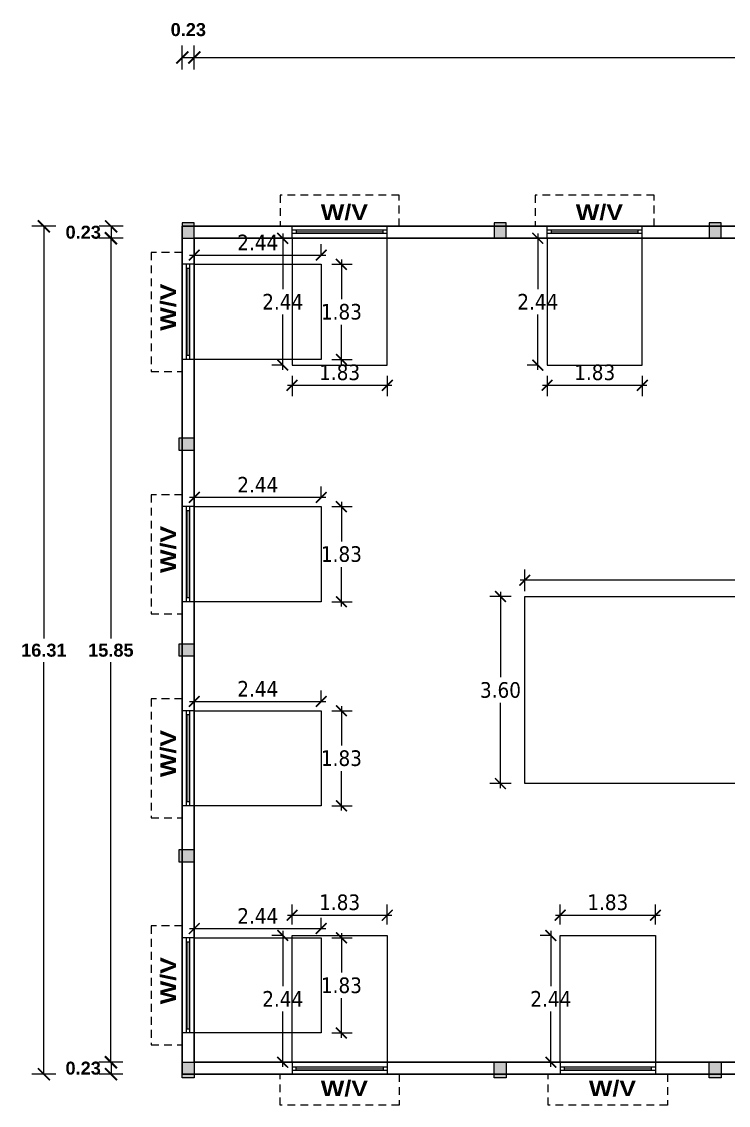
# Model space of a CAD drawing. Header units: metres. Extents: x 743 to 2261, y -742 to 557.
# Drawn here: x 2101.76 to 2115.35, y -631.49 to -610.64 of the extents above; entities that cross this region are included whole.
import ezdxf

# ---------------------------------------------------------------- set-up
doc = ezdxf.new("R2010")
doc.units = ezdxf.units.M
doc.linetypes.add('HIDDEN2', pattern=[0.1875, 0.125, -0.0625])
for name, color, linetype in [('BLK_1_COVERED_AREA', 140, 'Continuous'), ('BLK_1_FLR_0_AC_ROOM_1', 4, 'Continuous'), ('BLK_1_FLR_0_ACROOM_1_LIGHT_VENTILATION_1', 4, 'Continuous'), ('BLK_1_FLR_0_BLT_UP_AREA', 45, 'Continuous'), ('WORKSHOP_AREA', 4, 'Continuous')]:
    doc.layers.add(name, color=color, linetype=linetype)
doc.styles.add('CEN-GOT', font='arialbd.ttf')
doc.styles.add('CGR', font='ariblk.ttf')
doc.styles.add('kavi', font='ARLRDBD.TTF')
doc.styles.add('STYLE1', font='tahoma.ttf', dxfattribs={"height": 0.4})
doc.styles.add('STYLE2', font='tahoma.ttf', dxfattribs={"height": 0.3})
doc.dimstyles.new('kavi', dxfattribs={"dimtxt": 0.11, "dimasz": 0.23, "dimexe": 0.18, "dimexo": 0.0625, "dimgap": 0.09, "dimtad": 0, "dimtih": 1, "dimtoh": 1, "dimzin": 0, "dimdsep": 46, "dimtxsty": 'kavi', "dimblk": 'ARCHTICK', "dimcen": 0.09, "dimse1": 1, "dimse2": 1, "dimadec": 0, "dimazin": 0, "dimtfac": 1, "dimtofl": 0, "dimtmove": 0, "dimatfit": 3, "dimldrblk": 'ARCHTICK', "dimfxl": 0, "dimtolj": 1, "dimtzin": 0, "dimarcsym": 0})
doc.dimstyles.new('STY', dxfattribs={"dimscale": 0.9, "dimtxt": 0.23, "dimasz": 0.18, "dimexe": 0.15, "dimexo": 0.6, "dimgap": 0.1, "dimtad": 1, "dimtih": 1, "dimtoh": 1, "dimzin": 0, "dimdsep": 46, "dimtxsty": 'STYLE1', "dimblk": 'CLOSEDBLANK', "dimcen": 0.09375, "dimdle": 0.1, "dimse1": 1, "dimse2": 1, "dimadec": 0, "dimazin": 0, "dimtfac": 1, "dimtmove": 2, "dimatfit": 2, "dimfxl": 0, "dimtolj": 1, "dimtzin": 0, "dimarcsym": 0})

# ---------------------------------------------------------------- blocks, each defined once
blk = doc.blocks.new('_ArchTick')
at = {"color": 0, "linetype": 'ByBlock', "const_width": 0.15}
blk.add_lwpolyline([(-0.5, -0.5), (0.5, 0.5)], dxfattribs=at)
blk = doc.blocks.new('*D115')
at = {"color": 7, "linetype": 'ByBlock', "lineweight": -2}
for p, q in [((2104.851, -611.562), (2104.851, -611.102)), ((2105.081, -611.562), (2105.081, -611.102)), ((2104.851, -611.332), (2105.081, -611.332))]:
    blk.add_line(p, q, dxfattribs=at)
at = {"color": 7, "linetype": 'ByBlock', "lineweight": -2, "xscale": 0.23, "yscale": 0.23, "zscale": 0.23, "rotation": 180}
blk.add_blockref('_ArchTick', (2104.851, -611.332), dxfattribs=at)
at = {"color": 7, "linetype": 'ByBlock', "lineweight": -2, "xscale": 0.23, "yscale": 0.23, "zscale": 0.23}
blk.add_blockref('_ArchTick', (2105.081, -611.332), dxfattribs=at)
at = {"color": 0, "linetype": 'ByBlock', "insert": (2104.966, -610.797), "char_height": 0.25, "attachment_point": 5, "style": 'CEN-GOT'}
blk.add_mtext('\\A1;0.23', dxfattribs=at)
blk = doc.blocks.new('*D116')
at = {"color": 7, "lineweight": -2}
for p, q in [((2105.081, -611.562), (2105.081, -611.102)), ((2135.561, -611.562), (2135.561, -611.102)), ((2105.081, -611.332), (2119.798, -611.332)), ((2135.561, -611.332), (2120.843, -611.332))]:
    blk.add_line(p, q, dxfattribs=at)
at = {"color": 7, "lineweight": -2, "xscale": 0.23, "yscale": 0.23, "zscale": 0.23, "rotation": 180}
blk.add_blockref('_ArchTick', (2105.081, -611.332), dxfattribs=at)
at = {"color": 7, "lineweight": -2, "xscale": 0.23, "yscale": 0.23, "zscale": 0.23}
blk.add_blockref('_ArchTick', (2135.561, -611.332), dxfattribs=at)
at = {"color": 0, "insert": (2120.321, -611.332), "char_height": 0.25, "attachment_point": 5, "style": 'CEN-GOT'}
blk.add_mtext('\\A1;30.48', dxfattribs=at)
blk = doc.blocks.new('*D118')
at = {"color": 7, "lineweight": -2}
for p, q in [((2104.851, -610.461), (2104.851, -610.001)), ((2135.791, -610.461), (2135.791, -610.001)), ((2104.851, -610.231), (2119.794, -610.231)), ((2135.791, -610.231), (2120.847, -610.231))]:
    blk.add_line(p, q, dxfattribs=at)
at = {"color": 7, "lineweight": -2, "xscale": 0.23, "yscale": 0.23, "zscale": 0.23, "rotation": 180}
blk.add_blockref('_ArchTick', (2104.851, -610.231), dxfattribs=at)
at = {"color": 7, "lineweight": -2, "xscale": 0.23, "yscale": 0.23, "zscale": 0.23}
blk.add_blockref('_ArchTick', (2135.791, -610.231), dxfattribs=at)
at = {"color": 0, "insert": (2120.321, -610.231), "char_height": 0.25, "attachment_point": 5, "style": 'CEN-GOT'}
blk.add_mtext('\\A1;30.94', dxfattribs=at)
blk = doc.blocks.new('*D151')
at = {"color": 7, "lineweight": -2}
for p, q in [((2102.419, -614.579), (2101.959, -614.579)), ((2102.189, -614.579), (2102.189, -622.506)), ((2102.189, -630.889), (2102.189, -622.962)), ((2102.419, -630.889), (2101.959, -630.889))]:
    blk.add_line(p, q, dxfattribs=at)
at = {"color": 7, "lineweight": -2, "xscale": 0.23, "yscale": 0.23, "zscale": 0.23}
for p, rotation in [((2102.189, -614.579), 90), ((2102.189, -630.889), 270)]:
    blk.add_blockref('_ArchTick', p, dxfattribs=dict(at, rotation=rotation))
at = {"color": 0, "insert": (2102.189, -622.734), "char_height": 0.25, "attachment_point": 5, "style": 'CEN-GOT'}
blk.add_mtext('\\A1;16.31', dxfattribs=at)
blk = doc.blocks.new('*D152')
at = {"color": 7, "lineweight": -2}
for p, q in [((2103.711, -614.579), (2103.251, -614.579)), ((2103.481, -614.579), (2103.481, -614.809)), ((2103.711, -614.809), (2103.251, -614.809))]:
    blk.add_line(p, q, dxfattribs=at)
at = {"color": 7, "lineweight": -2, "xscale": 0.23, "yscale": 0.23, "zscale": 0.23}
for p, rotation in [((2103.481, -614.579), 90), ((2103.481, -614.809), 270)]:
    blk.add_blockref('_ArchTick', p, dxfattribs=dict(at, rotation=rotation))
at = {"color": 0, "insert": (2102.946, -614.694), "char_height": 0.25, "attachment_point": 5, "style": 'CEN-GOT'}
blk.add_mtext('\\A1;0.23', dxfattribs=at)
blk = doc.blocks.new('*D153')
at = {"color": 7, "lineweight": -2}
for p, q in [((2103.707, -614.809), (2103.247, -614.809)), ((2103.477, -614.809), (2103.477, -622.506)), ((2103.477, -630.659), (2103.477, -622.962)), ((2103.707, -630.659), (2103.247, -630.659))]:
    blk.add_line(p, q, dxfattribs=at)
at = {"color": 7, "lineweight": -2, "xscale": 0.23, "yscale": 0.23, "zscale": 0.23}
for p, rotation in [((2103.477, -614.809), 90), ((2103.477, -630.659), 270)]:
    blk.add_blockref('_ArchTick', p, dxfattribs=dict(at, rotation=rotation))
at = {"color": 0, "insert": (2103.477, -622.734), "char_height": 0.25, "attachment_point": 5, "style": 'CEN-GOT'}
blk.add_mtext('\\A1;15.85', dxfattribs=at)
blk = doc.blocks.new('*D154')
at = {"color": 7, "lineweight": -2}
for p, q in [((2103.71, -630.659), (2103.25, -630.659)), ((2103.48, -630.659), (2103.48, -630.889)), ((2103.71, -630.889), (2103.25, -630.889))]:
    blk.add_line(p, q, dxfattribs=at)
at = {"color": 7, "lineweight": -2, "xscale": 0.23, "yscale": 0.23, "zscale": 0.23}
for p, rotation in [((2103.48, -630.659), 90), ((2103.48, -630.889), 270)]:
    blk.add_blockref('_ArchTick', p, dxfattribs=dict(at, rotation=rotation))
at = {"color": 0, "insert": (2102.945, -630.774), "char_height": 0.25, "attachment_point": 5, "style": 'CEN-GOT'}
blk.add_mtext('\\A1;0.23', dxfattribs=at)
blk = doc.blocks.new('*D208')
at = {"layer": 'BLK_1_FLR_0_ACROOM_1_LIGHT_VENTILATION_1', "color": 0, "lineweight": -2}
for p, q in [((2106.781, -628.219), (2106.574, -628.219)), ((2106.781, -628.129), (2106.781, -629.196)), ((2106.781, -630.749), (2106.781, -629.682)), ((2106.781, -630.659), (2106.574, -630.659))]:
    blk.add_line(p, q, dxfattribs=at)
at = {"layer": 'Defpoints', "color": 0, "linetype": 'ByBlock'}
for p in [(2106.781, -628.219), (2106.96, -628.219), (2106.96, -630.659)]:
    blk.add_point(p, dxfattribs=at)
at = {"layer": 'BLK_1_FLR_0_ACROOM_1_LIGHT_VENTILATION_1', "color": 0, "linetype": 'ByBlock', "lineweight": -2, "xscale": 0.207, "yscale": 0.207, "zscale": 0.207}
for p, rotation in [((2106.781, -628.219), 90), ((2106.781, -630.659), 270)]:
    blk.add_blockref('_ArchTick', p, dxfattribs=dict(at, rotation=rotation))
at = {"layer": 'BLK_1_FLR_0_ACROOM_1_LIGHT_VENTILATION_1', "color": 0, "linetype": 'ByBlock', "lineweight": -3, "insert": (2106.781, -629.439), "char_height": 0.3, "attachment_point": 5, "style": 'STYLE2'}
blk.add_mtext('\\A1;2.44', dxfattribs=at)
blk = doc.blocks.new('*D209')
at = {"layer": 'BLK_1_FLR_0_ACROOM_1_LIGHT_VENTILATION_1', "color": 0, "lineweight": -2}
for p, q in [((2106.96, -628.012), (2106.96, -627.624)), ((2108.79, -628.012), (2108.79, -627.624)), ((2106.87, -627.831), (2108.88, -627.831))]:
    blk.add_line(p, q, dxfattribs=at)
at = {"layer": 'Defpoints', "color": 0, "linetype": 'ByBlock'}
for p in [(2108.79, -627.831), (2106.96, -628.219), (2108.79, -628.219)]:
    blk.add_point(p, dxfattribs=at)
at = {"layer": 'BLK_1_FLR_0_ACROOM_1_LIGHT_VENTILATION_1', "color": 0, "linetype": 'ByBlock', "lineweight": -2, "xscale": 0.207, "yscale": 0.207, "zscale": 0.207, "rotation": 180}
blk.add_blockref('_ArchTick', (2106.96, -627.831), dxfattribs=at)
at = {"layer": 'BLK_1_FLR_0_ACROOM_1_LIGHT_VENTILATION_1', "color": 0, "linetype": 'ByBlock', "lineweight": -2, "xscale": 0.207, "yscale": 0.207, "zscale": 0.207}
blk.add_blockref('_ArchTick', (2108.79, -627.831), dxfattribs=at)
at = {"layer": 'BLK_1_FLR_0_ACROOM_1_LIGHT_VENTILATION_1', "color": 0, "linetype": 'ByBlock', "lineweight": -3, "insert": (2107.875, -627.584), "char_height": 0.3, "attachment_point": 5, "style": 'STYLE2'}
blk.add_mtext('\\A1;1.83', dxfattribs=at)
blk = doc.blocks.new('*D210')
at = {"layer": 'BLK_1_FLR_0_ACROOM_1_LIGHT_VENTILATION_1', "color": 0, "lineweight": -2}
for p, q in [((2111.935, -628.219), (2111.728, -628.219)), ((2111.935, -628.129), (2111.935, -629.196)), ((2111.935, -630.749), (2111.935, -629.682)), ((2111.935, -630.659), (2111.728, -630.659))]:
    blk.add_line(p, q, dxfattribs=at)
at = {"layer": 'Defpoints', "color": 0, "linetype": 'ByBlock'}
for p in [(2111.935, -628.219), (2112.114, -628.219), (2112.114, -630.659)]:
    blk.add_point(p, dxfattribs=at)
at = {"layer": 'BLK_1_FLR_0_ACROOM_1_LIGHT_VENTILATION_1', "color": 0, "linetype": 'ByBlock', "lineweight": -2, "xscale": 0.207, "yscale": 0.207, "zscale": 0.207}
for p, rotation in [((2111.935, -628.219), 90), ((2111.935, -630.659), 270)]:
    blk.add_blockref('_ArchTick', p, dxfattribs=dict(at, rotation=rotation))
at = {"layer": 'BLK_1_FLR_0_ACROOM_1_LIGHT_VENTILATION_1', "color": 0, "linetype": 'ByBlock', "lineweight": -3, "insert": (2111.935, -629.439), "char_height": 0.3, "attachment_point": 5, "style": 'STYLE2'}
blk.add_mtext('\\A1;2.44', dxfattribs=at)
blk = doc.blocks.new('*D211')
at = {"layer": 'BLK_1_FLR_0_ACROOM_1_LIGHT_VENTILATION_1', "color": 0, "lineweight": -2}
for p, q in [((2112.114, -628.012), (2112.114, -627.624)), ((2113.944, -628.012), (2113.944, -627.624)), ((2112.024, -627.831), (2114.034, -627.831))]:
    blk.add_line(p, q, dxfattribs=at)
at = {"layer": 'Defpoints', "color": 0, "linetype": 'ByBlock'}
for p in [(2113.944, -627.831), (2112.114, -628.219), (2113.944, -628.219)]:
    blk.add_point(p, dxfattribs=at)
at = {"layer": 'BLK_1_FLR_0_ACROOM_1_LIGHT_VENTILATION_1', "color": 0, "linetype": 'ByBlock', "lineweight": -2, "xscale": 0.207, "yscale": 0.207, "zscale": 0.207, "rotation": 180}
blk.add_blockref('_ArchTick', (2112.114, -627.831), dxfattribs=at)
at = {"layer": 'BLK_1_FLR_0_ACROOM_1_LIGHT_VENTILATION_1', "color": 0, "linetype": 'ByBlock', "lineweight": -2, "xscale": 0.207, "yscale": 0.207, "zscale": 0.207}
blk.add_blockref('_ArchTick', (2113.944, -627.831), dxfattribs=at)
at = {"layer": 'BLK_1_FLR_0_ACROOM_1_LIGHT_VENTILATION_1', "color": 0, "linetype": 'ByBlock', "lineweight": -3, "insert": (2113.029, -627.584), "char_height": 0.3, "attachment_point": 5, "style": 'STYLE2'}
blk.add_mtext('\\A1;1.83', dxfattribs=at)
blk = doc.blocks.new('*D220')
at = {"layer": 'BLK_1_FLR_0_ACROOM_1_LIGHT_VENTILATION_1', "color": 0, "lineweight": -2}
for p, q in [((2105.081, -619.792), (2105.081, -619.585)), ((2107.521, -619.792), (2107.521, -619.585)), ((2104.991, -619.792), (2107.611, -619.792))]:
    blk.add_line(p, q, dxfattribs=at)
at = {"layer": 'Defpoints', "color": 0, "linetype": 'ByBlock'}
for p in [(2107.521, -619.792), (2105.081, -619.971), (2107.521, -619.971)]:
    blk.add_point(p, dxfattribs=at)
at = {"layer": 'BLK_1_FLR_0_ACROOM_1_LIGHT_VENTILATION_1', "color": 0, "linetype": 'ByBlock', "lineweight": -2, "xscale": 0.207, "yscale": 0.207, "zscale": 0.207, "rotation": 180}
blk.add_blockref('_ArchTick', (2105.081, -619.792), dxfattribs=at)
at = {"layer": 'BLK_1_FLR_0_ACROOM_1_LIGHT_VENTILATION_1', "color": 0, "linetype": 'ByBlock', "lineweight": -2, "xscale": 0.207, "yscale": 0.207, "zscale": 0.207}
blk.add_blockref('_ArchTick', (2107.521, -619.792), dxfattribs=at)
at = {"layer": 'BLK_1_FLR_0_ACROOM_1_LIGHT_VENTILATION_1', "color": 0, "linetype": 'ByBlock', "lineweight": -3, "insert": (2106.301, -619.549), "char_height": 0.3, "attachment_point": 5, "style": 'STYLE2'}
blk.add_mtext('\\A1;2.44', dxfattribs=at)
blk = doc.blocks.new('*D221')
at = {"layer": 'BLK_1_FLR_0_ACROOM_1_LIGHT_VENTILATION_1', "color": 0, "lineweight": -2}
for p, q in [((2107.909, -619.881), (2107.909, -620.639)), ((2107.728, -619.971), (2108.116, -619.971)), ((2107.909, -621.891), (2107.909, -621.133)), ((2107.728, -621.801), (2108.116, -621.801))]:
    blk.add_line(p, q, dxfattribs=at)
at = {"layer": 'Defpoints', "color": 0, "linetype": 'ByBlock'}
for p in [(2107.521, -619.971), (2107.521, -621.801), (2107.909, -621.801)]:
    blk.add_point(p, dxfattribs=at)
at = {"layer": 'BLK_1_FLR_0_ACROOM_1_LIGHT_VENTILATION_1', "color": 0, "linetype": 'ByBlock', "lineweight": -2, "xscale": 0.207, "yscale": 0.207, "zscale": 0.207}
for p, rotation in [((2107.909, -619.971), 90), ((2107.909, -621.801), 270)]:
    blk.add_blockref('_ArchTick', p, dxfattribs=dict(at, rotation=rotation))
at = {"layer": 'BLK_1_FLR_0_ACROOM_1_LIGHT_VENTILATION_1', "color": 0, "linetype": 'ByBlock', "lineweight": -3, "insert": (2107.909, -620.886), "char_height": 0.3, "attachment_point": 5, "style": 'STYLE2'}
blk.add_mtext('\\A1;1.83', dxfattribs=at)
blk = doc.blocks.new('*D222')
at = {"layer": 'BLK_1_FLR_0_ACROOM_1_LIGHT_VENTILATION_1', "color": 0, "lineweight": -2}
for p, q in [((2105.081, -615.132), (2105.081, -614.925)), ((2107.521, -615.132), (2107.521, -614.925)), ((2104.991, -615.132), (2107.611, -615.132))]:
    blk.add_line(p, q, dxfattribs=at)
at = {"layer": 'Defpoints', "color": 0, "linetype": 'ByBlock'}
for p in [(2107.521, -615.132), (2105.081, -615.31), (2107.521, -615.31)]:
    blk.add_point(p, dxfattribs=at)
at = {"layer": 'BLK_1_FLR_0_ACROOM_1_LIGHT_VENTILATION_1', "color": 0, "linetype": 'ByBlock', "lineweight": -2, "xscale": 0.207, "yscale": 0.207, "zscale": 0.207, "rotation": 180}
blk.add_blockref('_ArchTick', (2105.081, -615.132), dxfattribs=at)
at = {"layer": 'BLK_1_FLR_0_ACROOM_1_LIGHT_VENTILATION_1', "color": 0, "linetype": 'ByBlock', "lineweight": -2, "xscale": 0.207, "yscale": 0.207, "zscale": 0.207}
blk.add_blockref('_ArchTick', (2107.521, -615.132), dxfattribs=at)
at = {"layer": 'BLK_1_FLR_0_ACROOM_1_LIGHT_VENTILATION_1', "color": 0, "linetype": 'ByBlock', "lineweight": -3, "insert": (2106.301, -614.889), "char_height": 0.3, "attachment_point": 5, "style": 'STYLE2'}
blk.add_mtext('\\A1;2.44', dxfattribs=at)
blk = doc.blocks.new('*D223')
at = {"layer": 'BLK_1_FLR_0_ACROOM_1_LIGHT_VENTILATION_1', "color": 0, "lineweight": -2}
for p, q in [((2107.728, -615.31), (2108.116, -615.31)), ((2107.909, -615.22), (2107.909, -615.979)), ((2107.909, -617.23), (2107.909, -616.472)), ((2107.728, -617.14), (2108.116, -617.14))]:
    blk.add_line(p, q, dxfattribs=at)
at = {"layer": 'Defpoints', "color": 0, "linetype": 'ByBlock'}
for p in [(2107.521, -615.31), (2107.521, -617.14), (2107.909, -617.14)]:
    blk.add_point(p, dxfattribs=at)
at = {"layer": 'BLK_1_FLR_0_ACROOM_1_LIGHT_VENTILATION_1', "color": 0, "linetype": 'ByBlock', "lineweight": -2, "xscale": 0.207, "yscale": 0.207, "zscale": 0.207}
for p, rotation in [((2107.909, -615.31), 90), ((2107.909, -617.14), 270)]:
    blk.add_blockref('_ArchTick', p, dxfattribs=dict(at, rotation=rotation))
at = {"layer": 'BLK_1_FLR_0_ACROOM_1_LIGHT_VENTILATION_1', "color": 0, "linetype": 'ByBlock', "lineweight": -3, "insert": (2107.909, -616.225), "char_height": 0.3, "attachment_point": 5, "style": 'STYLE2'}
blk.add_mtext('\\A1;1.83', dxfattribs=at)
blk = doc.blocks.new('*D224')
at = {"layer": 'BLK_1_FLR_0_ACROOM_1_LIGHT_VENTILATION_1', "color": 0, "lineweight": -2}
for p, q in [((2105.081, -623.718), (2105.081, -623.511)), ((2107.521, -623.718), (2107.521, -623.511)), ((2104.991, -623.718), (2107.611, -623.718))]:
    blk.add_line(p, q, dxfattribs=at)
at = {"layer": 'Defpoints', "color": 0, "linetype": 'ByBlock'}
for p in [(2107.521, -623.718), (2105.081, -623.897), (2107.521, -623.897)]:
    blk.add_point(p, dxfattribs=at)
at = {"layer": 'BLK_1_FLR_0_ACROOM_1_LIGHT_VENTILATION_1', "color": 0, "linetype": 'ByBlock', "lineweight": -2, "xscale": 0.207, "yscale": 0.207, "zscale": 0.207, "rotation": 180}
blk.add_blockref('_ArchTick', (2105.081, -623.718), dxfattribs=at)
at = {"layer": 'BLK_1_FLR_0_ACROOM_1_LIGHT_VENTILATION_1', "color": 0, "linetype": 'ByBlock', "lineweight": -2, "xscale": 0.207, "yscale": 0.207, "zscale": 0.207}
blk.add_blockref('_ArchTick', (2107.521, -623.718), dxfattribs=at)
at = {"layer": 'BLK_1_FLR_0_ACROOM_1_LIGHT_VENTILATION_1', "color": 0, "linetype": 'ByBlock', "lineweight": -3, "insert": (2106.301, -623.475), "char_height": 0.3, "attachment_point": 5, "style": 'STYLE2'}
blk.add_mtext('\\A1;2.44', dxfattribs=at)
blk = doc.blocks.new('*D225')
at = {"layer": 'BLK_1_FLR_0_ACROOM_1_LIGHT_VENTILATION_1', "color": 0, "lineweight": -2}
for p, q in [((2107.909, -623.807), (2107.909, -624.565)), ((2107.728, -623.897), (2108.116, -623.897)), ((2107.909, -625.817), (2107.909, -625.059)), ((2107.728, -625.727), (2108.116, -625.727))]:
    blk.add_line(p, q, dxfattribs=at)
at = {"layer": 'Defpoints', "color": 0, "linetype": 'ByBlock'}
for p in [(2107.521, -623.897), (2107.521, -625.727), (2107.909, -625.727)]:
    blk.add_point(p, dxfattribs=at)
at = {"layer": 'BLK_1_FLR_0_ACROOM_1_LIGHT_VENTILATION_1', "color": 0, "linetype": 'ByBlock', "lineweight": -2, "xscale": 0.207, "yscale": 0.207, "zscale": 0.207}
for p, rotation in [((2107.909, -623.897), 90), ((2107.909, -625.727), 270)]:
    blk.add_blockref('_ArchTick', p, dxfattribs=dict(at, rotation=rotation))
at = {"layer": 'BLK_1_FLR_0_ACROOM_1_LIGHT_VENTILATION_1', "color": 0, "linetype": 'ByBlock', "lineweight": -3, "insert": (2107.909, -624.812), "char_height": 0.3, "attachment_point": 5, "style": 'STYLE2'}
blk.add_mtext('\\A1;1.83', dxfattribs=at)
blk = doc.blocks.new('*D226')
at = {"layer": 'BLK_1_FLR_0_ACROOM_1_LIGHT_VENTILATION_1', "color": 0, "lineweight": -2}
for p, q in [((2105.081, -628.087), (2105.081, -627.88)), ((2107.521, -628.087), (2107.521, -627.88)), ((2104.991, -628.087), (2107.611, -628.087))]:
    blk.add_line(p, q, dxfattribs=at)
at = {"layer": 'Defpoints', "color": 0, "linetype": 'ByBlock'}
for p in [(2105.081, -628.266), (2107.521, -628.087), (2107.521, -628.266)]:
    blk.add_point(p, dxfattribs=at)
at = {"layer": 'BLK_1_FLR_0_ACROOM_1_LIGHT_VENTILATION_1', "color": 0, "linetype": 'ByBlock', "lineweight": -2, "xscale": 0.207, "yscale": 0.207, "zscale": 0.207, "rotation": 180}
blk.add_blockref('_ArchTick', (2105.081, -628.087), dxfattribs=at)
at = {"layer": 'BLK_1_FLR_0_ACROOM_1_LIGHT_VENTILATION_1', "color": 0, "linetype": 'ByBlock', "lineweight": -2, "xscale": 0.207, "yscale": 0.207, "zscale": 0.207}
blk.add_blockref('_ArchTick', (2107.521, -628.087), dxfattribs=at)
at = {"layer": 'BLK_1_FLR_0_ACROOM_1_LIGHT_VENTILATION_1', "color": 0, "linetype": 'ByBlock', "lineweight": -3, "insert": (2106.301, -627.844), "char_height": 0.3, "attachment_point": 5, "style": 'STYLE2'}
blk.add_mtext('\\A1;2.44', dxfattribs=at)
blk = doc.blocks.new('*D227')
at = {"layer": 'BLK_1_FLR_0_ACROOM_1_LIGHT_VENTILATION_1', "color": 0, "lineweight": -2}
for p, q in [((2107.728, -628.266), (2108.116, -628.266)), ((2107.909, -628.176), (2107.909, -628.934)), ((2107.909, -630.186), (2107.909, -629.428)), ((2107.728, -630.096), (2108.116, -630.096))]:
    blk.add_line(p, q, dxfattribs=at)
at = {"layer": 'Defpoints', "color": 0, "linetype": 'ByBlock'}
for p in [(2107.521, -628.266), (2107.521, -630.096), (2107.909, -630.096)]:
    blk.add_point(p, dxfattribs=at)
at = {"layer": 'BLK_1_FLR_0_ACROOM_1_LIGHT_VENTILATION_1', "color": 0, "linetype": 'ByBlock', "lineweight": -2, "xscale": 0.207, "yscale": 0.207, "zscale": 0.207}
for p, rotation in [((2107.909, -628.266), 90), ((2107.909, -630.096), 270)]:
    blk.add_blockref('_ArchTick', p, dxfattribs=dict(at, rotation=rotation))
at = {"layer": 'BLK_1_FLR_0_ACROOM_1_LIGHT_VENTILATION_1', "color": 0, "linetype": 'ByBlock', "lineweight": -3, "insert": (2107.909, -629.181), "char_height": 0.3, "attachment_point": 5, "style": 'STYLE2'}
blk.add_mtext('\\A1;1.83', dxfattribs=at)
blk = doc.blocks.new('*D228')
at = {"layer": 'BLK_1_FLR_0_ACROOM_1_LIGHT_VENTILATION_1', "color": 0, "lineweight": -2}
for p, q in [((2106.781, -614.719), (2106.781, -615.786)), ((2106.781, -614.809), (2106.574, -614.809)), ((2106.781, -617.339), (2106.781, -616.272)), ((2106.781, -617.249), (2106.574, -617.249))]:
    blk.add_line(p, q, dxfattribs=at)
at = {"layer": 'Defpoints', "color": 0, "linetype": 'ByBlock'}
for p in [(2106.96, -614.809), (2106.781, -617.249), (2106.96, -617.249)]:
    blk.add_point(p, dxfattribs=at)
at = {"layer": 'BLK_1_FLR_0_ACROOM_1_LIGHT_VENTILATION_1', "color": 0, "linetype": 'ByBlock', "lineweight": -2, "xscale": 0.207, "yscale": 0.207, "zscale": 0.207}
for p, rotation in [((2106.781, -614.809), 90), ((2106.781, -617.249), 270)]:
    blk.add_blockref('_ArchTick', p, dxfattribs=dict(at, rotation=rotation))
at = {"layer": 'BLK_1_FLR_0_ACROOM_1_LIGHT_VENTILATION_1', "color": 0, "linetype": 'ByBlock', "lineweight": -3, "insert": (2106.781, -616.029), "char_height": 0.3, "attachment_point": 5, "style": 'STYLE2'}
blk.add_mtext('\\A1;2.44', dxfattribs=at)
blk = doc.blocks.new('*D229')
at = {"layer": 'BLK_1_FLR_0_ACROOM_1_LIGHT_VENTILATION_1', "color": 0, "lineweight": -2}
for p, q in [((2106.87, -617.637), (2108.88, -617.637)), ((2106.96, -617.456), (2106.96, -617.844)), ((2108.79, -617.456), (2108.79, -617.844))]:
    blk.add_line(p, q, dxfattribs=at)
at = {"layer": 'Defpoints', "color": 0, "linetype": 'ByBlock'}
for p in [(2106.96, -617.249), (2108.79, -617.249), (2108.79, -617.637)]:
    blk.add_point(p, dxfattribs=at)
at = {"layer": 'BLK_1_FLR_0_ACROOM_1_LIGHT_VENTILATION_1', "color": 0, "linetype": 'ByBlock', "lineweight": -2, "xscale": 0.207, "yscale": 0.207, "zscale": 0.207, "rotation": 180}
blk.add_blockref('_ArchTick', (2106.96, -617.637), dxfattribs=at)
at = {"layer": 'BLK_1_FLR_0_ACROOM_1_LIGHT_VENTILATION_1', "color": 0, "linetype": 'ByBlock', "lineweight": -2, "xscale": 0.207, "yscale": 0.207, "zscale": 0.207}
blk.add_blockref('_ArchTick', (2108.79, -617.637), dxfattribs=at)
at = {"layer": 'BLK_1_FLR_0_ACROOM_1_LIGHT_VENTILATION_1', "color": 0, "linetype": 'ByBlock', "lineweight": -3, "insert": (2107.875, -617.39), "char_height": 0.3, "attachment_point": 5, "style": 'STYLE2'}
blk.add_mtext('\\A1;1.83', dxfattribs=at)
blk = doc.blocks.new('*D238')
at = {"layer": 'BLK_1_FLR_0_ACROOM_1_LIGHT_VENTILATION_1', "color": 0, "lineweight": -2}
for p, q in [((2111.684, -614.719), (2111.684, -615.786)), ((2111.684, -614.809), (2111.477, -614.809)), ((2111.684, -617.339), (2111.684, -616.272)), ((2111.684, -617.249), (2111.477, -617.249))]:
    blk.add_line(p, q, dxfattribs=at)
at = {"layer": 'Defpoints', "color": 0, "linetype": 'ByBlock'}
for p in [(2111.863, -614.809), (2111.684, -617.249), (2111.863, -617.249)]:
    blk.add_point(p, dxfattribs=at)
at = {"layer": 'BLK_1_FLR_0_ACROOM_1_LIGHT_VENTILATION_1', "color": 0, "linetype": 'ByBlock', "lineweight": -2, "xscale": 0.207, "yscale": 0.207, "zscale": 0.207}
for p, rotation in [((2111.684, -614.809), 90), ((2111.684, -617.249), 270)]:
    blk.add_blockref('_ArchTick', p, dxfattribs=dict(at, rotation=rotation))
at = {"layer": 'BLK_1_FLR_0_ACROOM_1_LIGHT_VENTILATION_1', "color": 0, "linetype": 'ByBlock', "lineweight": -3, "insert": (2111.684, -616.029), "char_height": 0.3, "attachment_point": 5, "style": 'STYLE2'}
blk.add_mtext('\\A1;2.44', dxfattribs=at)
blk = doc.blocks.new('*D239')
at = {"layer": 'BLK_1_FLR_0_ACROOM_1_LIGHT_VENTILATION_1', "color": 0, "lineweight": -2}
for p, q in [((2111.773, -617.637), (2113.783, -617.637)), ((2111.863, -617.456), (2111.863, -617.844)), ((2113.693, -617.456), (2113.693, -617.844))]:
    blk.add_line(p, q, dxfattribs=at)
at = {"layer": 'Defpoints', "color": 0, "linetype": 'ByBlock'}
for p in [(2111.863, -617.249), (2113.693, -617.249), (2113.693, -617.637)]:
    blk.add_point(p, dxfattribs=at)
at = {"layer": 'BLK_1_FLR_0_ACROOM_1_LIGHT_VENTILATION_1', "color": 0, "linetype": 'ByBlock', "lineweight": -2, "xscale": 0.207, "yscale": 0.207, "zscale": 0.207, "rotation": 180}
blk.add_blockref('_ArchTick', (2111.863, -617.637), dxfattribs=at)
at = {"layer": 'BLK_1_FLR_0_ACROOM_1_LIGHT_VENTILATION_1', "color": 0, "linetype": 'ByBlock', "lineweight": -2, "xscale": 0.207, "yscale": 0.207, "zscale": 0.207}
blk.add_blockref('_ArchTick', (2113.693, -617.637), dxfattribs=at)
at = {"layer": 'BLK_1_FLR_0_ACROOM_1_LIGHT_VENTILATION_1', "color": 0, "linetype": 'ByBlock', "lineweight": -3, "insert": (2112.778, -617.39), "char_height": 0.3, "attachment_point": 5, "style": 'STYLE2'}
blk.add_mtext('\\A1;1.83', dxfattribs=at)
blk = doc.blocks.new('*D248')
at = {"layer": 'BLK_1_FLR_0_ACROOM_1_LIGHT_VENTILATION_1', "color": 0, "lineweight": -2}
for p, q in [((2111.173, -621.701), (2110.759, -621.701)), ((2110.966, -621.611), (2110.966, -623.254)), ((2110.966, -625.389), (2110.966, -623.746)), ((2111.173, -625.299), (2110.759, -625.299))]:
    blk.add_line(p, q, dxfattribs=at)
at = {"layer": 'Defpoints', "color": 0, "linetype": 'ByBlock'}
for p in [(2112.343, -621.701), (2110.966, -625.299), (2112.343, -625.299)]:
    blk.add_point(p, dxfattribs=at)
at = {"layer": 'BLK_1_FLR_0_ACROOM_1_LIGHT_VENTILATION_1', "color": 0, "linetype": 'ByBlock', "lineweight": -2, "xscale": 0.207, "yscale": 0.207, "zscale": 0.207}
for p, rotation in [((2110.966, -621.701), 90), ((2110.966, -625.299), 270)]:
    blk.add_blockref('_ArchTick', p, dxfattribs=dict(at, rotation=rotation))
at = {"layer": 'BLK_1_FLR_0_ACROOM_1_LIGHT_VENTILATION_1', "color": 0, "linetype": 'ByBlock', "lineweight": -3, "insert": (2110.966, -623.5), "char_height": 0.3, "attachment_point": 5, "style": 'STYLE2'}
blk.add_mtext('\\A1;3.60', dxfattribs=at)
blk = doc.blocks.new('*D249')
at = {"layer": 'BLK_1_FLR_0_ACROOM_1_LIGHT_VENTILATION_1', "color": 0, "lineweight": -2}
for p, q in [((2111.433, -621.595), (2111.433, -621.181)), ((2131.043, -621.595), (2131.043, -621.181)), ((2131.133, -621.388), (2111.343, -621.388))]:
    blk.add_line(p, q, dxfattribs=at)
at = {"layer": 'Defpoints', "color": 0, "linetype": 'ByBlock'}
for p in [(2111.433, -621.388), (2111.433, -622.68), (2131.043, -624.068)]:
    blk.add_point(p, dxfattribs=at)
at = {"layer": 'BLK_1_FLR_0_ACROOM_1_LIGHT_VENTILATION_1', "color": 0, "linetype": 'ByBlock', "lineweight": -2, "xscale": 0.207, "yscale": 0.207, "zscale": 0.207, "rotation": 180}
blk.add_blockref('_ArchTick', (2111.433, -621.388), dxfattribs=at)
at = {"layer": 'BLK_1_FLR_0_ACROOM_1_LIGHT_VENTILATION_1', "color": 0, "linetype": 'ByBlock', "lineweight": -2, "xscale": 0.207, "yscale": 0.207, "zscale": 0.207}
blk.add_blockref('_ArchTick', (2131.043, -621.388), dxfattribs=at)
at = {"layer": 'BLK_1_FLR_0_ACROOM_1_LIGHT_VENTILATION_1', "color": 0, "linetype": 'ByBlock', "lineweight": -3, "insert": (2121.238, -621.142), "char_height": 0.3, "attachment_point": 5, "style": 'STYLE2'}
blk.add_mtext('\\A1;19.61', dxfattribs=at)

msp = doc.modelspace()

# ---------------------------------------------------------------- hatches: boundary and pattern name
at = {"linetype": 'ByBlock'}
h = msp.add_hatch(color=5, dxfattribs=at)
h.dxf.hatch_style = 1
h.paths.add_polyline_path([(2105.081, -614.509), (2104.851, -614.509), (2104.851, -614.809), (2105.081, -614.809)])
h = msp.add_hatch(color=5, dxfattribs=at)
h.dxf.hatch_style = 1
h.paths.add_polyline_path([(2111.076, -614.509), (2110.846, -614.509), (2110.846, -614.809), (2111.076, -614.809)])
h = msp.add_hatch(color=5, dxfattribs=at)
h.dxf.hatch_style = 1
h.paths.add_polyline_path([(2115.211, -614.509), (2114.981, -614.509), (2114.981, -614.809), (2115.211, -614.809)])
h = msp.add_hatch(color=5, dxfattribs=at)
h.dxf.hatch_style = 1
h.paths.add_polyline_path([(2104.781, -618.654), (2104.781, -618.884), (2105.081, -618.884), (2105.081, -618.654)])
h = msp.add_hatch(color=5, dxfattribs=at)
h.dxf.hatch_style = 1
h.paths.add_polyline_path([(2104.781, -622.614), (2104.781, -622.844), (2105.081, -622.844), (2105.081, -622.614)])
h = msp.add_hatch(color=5, dxfattribs=at)
h.dxf.hatch_style = 1
h.paths.add_polyline_path([(2104.781, -626.574), (2104.781, -626.804), (2105.081, -626.804), (2105.081, -626.574)])
h = msp.add_hatch(color=5, dxfattribs=at)
h.dxf.hatch_style = 1
h.paths.add_polyline_path([(2105.081, -630.959), (2104.851, -630.959), (2104.851, -630.659), (2105.081, -630.659)])
h = msp.add_hatch(color=5, dxfattribs=at)
h.dxf.hatch_style = 1
h.paths.add_polyline_path([(2111.076, -630.959), (2110.846, -630.959), (2110.846, -630.659), (2111.076, -630.659)])
h = msp.add_hatch(color=5, dxfattribs=at)
h.dxf.hatch_style = 1
h.paths.add_polyline_path([(2115.211, -630.959), (2114.981, -630.959), (2114.981, -630.659), (2115.211, -630.659)])

# ---------------------------------------------------------------- linework, layer by layer
at = {"color": 5, "linetype": 'ByBlock'}
for p, q in [((2106.96, -614.809), (2106.96, -614.58)), ((2108.79, -614.653), (2106.96, -614.653)), ((2108.79, -614.717), (2106.96, -614.717)), ((2107.041, -614.653), (2107.041, -614.717)), ((2108.709, -614.717), (2108.709, -614.653)), ((2108.79, -614.809), (2108.79, -614.58)), ((2111.863, -614.809), (2111.863, -614.58)), ((2113.693, -614.653), (2111.863, -614.653)), ((2113.693, -614.717), (2111.863, -614.717)), ((2111.944, -614.653), (2111.944, -614.717)), ((2113.611, -614.717), (2113.611, -614.653)), ((2113.693, -614.809), (2113.693, -614.58)), ((2105.081, -615.31), (2104.852, -615.31)), ((2104.925, -615.31), (2104.925, -617.14)), ((2104.989, -615.31), (2104.989, -617.14)), ((2104.989, -615.392), (2104.925, -615.392)), ((2105.081, -617.14), (2104.852, -617.14)), ((2104.925, -617.059), (2104.989, -617.059)), ((2105.081, -619.971), (2104.852, -619.971)), ((2104.925, -619.971), (2104.925, -621.801)), ((2104.989, -620.052), (2104.925, -620.052)), ((2104.989, -619.971), (2104.989, -621.801)), ((2105.081, -621.801), (2104.852, -621.801)), ((2104.925, -621.72), (2104.989, -621.72)), ((2105.081, -623.897), (2104.852, -623.897)), ((2104.925, -623.897), (2104.925, -625.727)), ((2104.989, -623.978), (2104.925, -623.978)), ((2104.989, -623.897), (2104.989, -625.727)), ((2105.081, -625.727), (2104.852, -625.727)), ((2104.925, -625.646), (2104.989, -625.646)), ((2105.081, -628.266), (2104.852, -628.266)), ((2104.925, -628.266), (2104.925, -630.096)), ((2104.989, -628.266), (2104.989, -630.096)), ((2104.989, -628.347), (2104.925, -628.347)), ((2105.081, -630.096), (2104.852, -630.096)), ((2104.925, -630.015), (2104.989, -630.015)), ((2106.96, -630.659), (2106.96, -630.887)), ((2108.79, -630.751), (2106.96, -630.751)), ((2107.041, -630.815), (2107.041, -630.751)), ((2108.709, -630.751), (2108.709, -630.815)), ((2108.79, -630.659), (2108.79, -630.887)), ((2112.114, -630.659), (2112.114, -630.887)), ((2113.944, -630.751), (2112.114, -630.751)), ((2112.195, -630.815), (2112.195, -630.751)), ((2113.862, -630.751), (2113.862, -630.815)), ((2113.944, -630.659), (2113.944, -630.887)), ((2108.79, -630.815), (2106.96, -630.815)), ((2113.944, -630.815), (2112.114, -630.815))]:
    msp.add_line(p, q, dxfattribs=at)
at = {"color": 5, "linetype": 'HIDDEN2', "ltscale": 1.2}
for points in [[(2109.02, -614.58), (2109.02, -613.98), (2106.73, -613.98), (2106.73, -614.58)], [(2113.923, -614.58), (2113.923, -613.98), (2111.633, -613.98), (2111.633, -614.58)], [(2104.852, -615.08), (2104.252, -615.08), (2104.252, -617.37), (2104.852, -617.37)], [(2104.852, -619.741), (2104.252, -619.741), (2104.252, -622.031), (2104.852, -622.031)], [(2104.852, -623.667), (2104.252, -623.667), (2104.252, -625.957), (2104.852, -625.957)], [(2104.852, -628.036), (2104.252, -628.036), (2104.252, -630.326), (2104.852, -630.326)], [(2109.02, -630.887), (2109.02, -631.487), (2106.73, -631.487), (2106.73, -630.887)], [(2114.174, -630.887), (2114.174, -631.487), (2111.884, -631.487), (2111.884, -630.887)]]:
    msp.add_lwpolyline(points, dxfattribs=at)
at = {"color": 5, "linetype": 'ByBlock'}
for points in [[(2105.081, -614.809), (2105.081, -614.509), (2104.851, -614.509), (2104.851, -614.809), (2105.081, -614.809)], [(2111.076, -614.809), (2111.076, -614.509), (2110.846, -614.509), (2110.846, -614.809), (2111.076, -614.809)], [(2115.211, -614.809), (2115.211, -614.509), (2114.981, -614.509), (2114.981, -614.809), (2115.211, -614.809)], [(2105.081, -618.654), (2104.781, -618.654), (2104.781, -618.884), (2105.081, -618.884), (2105.081, -618.654)], [(2105.081, -622.614), (2104.781, -622.614), (2104.781, -622.844), (2105.081, -622.844), (2105.081, -622.614)], [(2105.081, -626.574), (2104.781, -626.574), (2104.781, -626.804), (2105.081, -626.804), (2105.081, -626.574)], [(2105.081, -630.659), (2105.081, -630.959), (2104.851, -630.959), (2104.851, -630.659), (2105.081, -630.659)], [(2111.076, -630.659), (2111.076, -630.959), (2110.846, -630.959), (2110.846, -630.659), (2111.076, -630.659)], [(2115.211, -630.659), (2115.211, -630.959), (2114.981, -630.959), (2114.981, -630.659), (2115.211, -630.659)]]:
    msp.add_lwpolyline(points, dxfattribs=at)
at = {"color": 5}
for points in [[(2132.825, -614.579), (2104.851, -614.579), (2104.851, -630.889), (2132.825, -630.889)], [(2132.825, -614.809), (2105.081, -614.809), (2105.081, -630.659), (2132.825, -630.659)]]:
    msp.add_lwpolyline(points, dxfattribs=at)
msp.add_lwpolyline([(2104.851, -614.579), (2135.791, -614.579), (2135.791, -630.889), (2104.851, -630.889)], close=True, dxfattribs=at)
at = {"color": 5, "linetype": 'ByBlock', "const_width": 0.0191}
for points in [[(2108.709, -614.685), (2107.041, -614.685)], [(2113.611, -614.685), (2111.944, -614.685)], [(2104.957, -615.392), (2104.957, -617.059)], [(2104.957, -620.052), (2104.957, -621.72)], [(2104.957, -623.978), (2104.957, -625.646)], [(2104.957, -628.347), (2104.957, -630.015)], [(2108.709, -630.783), (2107.041, -630.783)], [(2113.862, -630.783), (2112.195, -630.783)]]:
    msp.add_lwpolyline(points, dxfattribs=at)
at = {"layer": 'BLK_1_COVERED_AREA', "color": 140}
msp.add_lwpolyline([(2104.851, -614.579), (2135.791, -614.579), (2135.791, -630.889), (2104.851, -630.889)], close=True, dxfattribs=at)
at = {"layer": 'BLK_1_FLR_0_AC_ROOM_1', "color": 4, "linetype": 'ByBlock', "lineweight": -3}
msp.add_lwpolyline([(2105.081, -614.809), (2135.561, -614.809), (2135.561, -630.659), (2105.081, -630.659)], close=True, dxfattribs=at)
at = {"layer": 'BLK_1_FLR_0_ACROOM_1_LIGHT_VENTILATION_1', "color": 4, "linetype": 'ByBlock', "lineweight": -3}
for points in [[(2108.79, -614.809), (2106.96, -614.809), (2106.96, -617.249), (2108.79, -617.249)], [(2113.693, -614.809), (2111.863, -614.809), (2111.863, -617.249), (2113.693, -617.249)], [(2105.081, -617.14), (2105.081, -615.31), (2107.521, -615.31), (2107.521, -617.14)], [(2105.081, -621.801), (2105.081, -619.971), (2107.521, -619.971), (2107.521, -621.801)], [(2111.433, -621.701), (2131.043, -621.701), (2131.043, -625.299), (2111.433, -625.299)], [(2105.081, -625.727), (2105.081, -623.897), (2107.521, -623.897), (2107.521, -625.727)], [(2105.081, -630.096), (2105.081, -628.266), (2107.521, -628.266), (2107.521, -630.096)], [(2108.79, -630.659), (2106.96, -630.659), (2106.96, -628.219), (2108.79, -628.219)], [(2113.944, -630.659), (2112.114, -630.659), (2112.114, -628.219), (2113.944, -628.219)]]:
    msp.add_lwpolyline(points, close=True, dxfattribs=at)
at = {"layer": 'BLK_1_FLR_0_BLT_UP_AREA', "color": 45}
msp.add_lwpolyline([(2104.851, -614.579), (2135.791, -614.579), (2135.791, -630.889), (2104.851, -630.889)], close=True, dxfattribs=at)
at = {"layer": 'WORKSHOP_AREA', "color": 4}
msp.add_lwpolyline([(2105.081, -614.809), (2135.561, -614.809), (2135.561, -630.659), (2105.081, -630.659)], close=True, dxfattribs=at)

# ---------------------------------------------------------------- texts
at = {"color": 5, "ltscale": 1.5, "style": 'CGR'}
for p in [(2107.513, -614.457), (2112.415, -614.457), (2107.513, -631.311), (2112.666, -631.311)]:
    msp.add_text('W/V', height=0.3, dxfattribs=at).set_placement(p)
for p in [(2104.729, -616.588), (2104.729, -621.248), (2104.729, -625.174), (2104.729, -629.544)]:
    msp.add_text('W/V', height=0.3, rotation=90, dxfattribs=at).set_placement(p)

# ---------------------------------------------------------------- dimensions: what is measured, and where the dimension line sits
at = {"color": 5}
for base, p1, p2, picture, middle in [((2135.791, -610.231), (2104.851, -616.137), (2135.791, -616.137), '*D118', (2120.321, -610.231)), ((2135.561, -611.332), (2105.081, -615.757), (2135.561, -615.337), '*D116', (2120.321, -611.332))]:
    dim = msp.add_linear_dim(base=base, p1=p1, p2=p2, dimstyle='kavi', override={"dimtxt": 0.25, "dimexe": 0.23, "dimexo": 0.23, "dimgap": 0.1, "dimtxsty": 'CEN-GOT', "dimse1": 0, "dimse2": 0, "dimclrd": 7, "dimclre": 7, "dimtmove": 2, "dimfxl": 0.23, "dimfxlon": 1}, dxfattribs=at)
    dim.commit()
    dim.dimension.update_dxf_attribs({"geometry": picture, "text_midpoint": middle})
at = {"color": 5, "linetype": 'ByBlock'}
dim = msp.add_linear_dim(base=(2105.081, -611.332), p1=(2104.851, -615.757), p2=(2105.081, -615.757), dimstyle='kavi', override={"dimtxt": 0.25, "dimexe": 0.23, "dimexo": 0.23, "dimgap": 0.1, "dimtxsty": 'CEN-GOT', "dimse1": 0, "dimse2": 0, "dimclrd": 7, "dimclre": 7, "dimtmove": 2, "dimfxl": 0.23, "dimfxlon": 1}, dxfattribs=at)
dim.commit()
dim.dimension.update_dxf_attribs({"geometry": '*D115', "text_midpoint": (2104.966, -610.797)})
at = {"color": 5}
for base, p1, p2, picture, middle in [((2102.189, -630.889), (2109.691, -614.579), (2109.691, -630.889), '*D151', (2102.189, -622.734)), ((2103.481, -614.809), (2105.432, -614.579), (2105.432, -614.809), '*D152', (2102.946, -614.694)), ((2103.477, -630.659), (2105.428, -614.809), (2105.438, -630.659), '*D153', (2103.477, -622.734)), ((2103.48, -630.889), (2105.438, -630.659), (2105.383, -630.889), '*D154', (2102.945, -630.774))]:
    dim = msp.add_linear_dim(base=base, p1=p1, p2=p2, angle=90, dimstyle='kavi', override={"dimtxt": 0.25, "dimexe": 0.23, "dimexo": 0.23, "dimgap": 0.1, "dimtxsty": 'CEN-GOT', "dimse1": 0, "dimse2": 0, "dimclrd": 7, "dimclre": 7, "dimtmove": 2, "dimfxl": 0.23, "dimfxlon": 1}, dxfattribs=at)
    dim.commit()
    dim.dimension.update_dxf_attribs({"geometry": picture, "text_midpoint": middle})
at = {"layer": 'BLK_1_FLR_0_ACROOM_1_LIGHT_VENTILATION_1', "color": 232, "linetype": 'ByBlock', "lineweight": -3}
for p1, p2, distance, picture, middle in [((2105.081, -615.31), (2107.521, -615.31), 0.179, '*D222', (2106.301, -614.889)), ((2106.96, -614.809), (2106.96, -617.249), -0.179, '*D228', (2106.781, -616.029)), ((2111.863, -614.809), (2111.863, -617.249), -0.179, '*D238', (2111.684, -616.029)), ((2107.521, -615.31), (2107.521, -617.14), 0.388, '*D223', (2107.909, -616.225)), ((2106.96, -617.249), (2108.79, -617.249), -0.388, '*D229', (2107.875, -617.39)), ((2111.863, -617.249), (2113.693, -617.249), -0.388, '*D239', (2112.778, -617.39)), ((2105.081, -619.971), (2107.521, -619.971), 0.179, '*D220', (2106.301, -619.549)), ((2107.521, -619.971), (2107.521, -621.801), 0.388, '*D221', (2107.909, -620.886)), ((2105.081, -623.897), (2107.521, -623.897), 0.179, '*D224', (2106.301, -623.475)), ((2107.521, -623.897), (2107.521, -625.727), 0.388, '*D225', (2107.909, -624.812)), ((2106.96, -628.219), (2108.79, -628.219), 0.388, '*D209', (2107.875, -627.584)), ((2112.114, -628.219), (2113.944, -628.219), 0.388, '*D211', (2113.029, -627.584)), ((2105.081, -628.266), (2107.521, -628.266), 0.179, '*D226', (2106.301, -627.844)), ((2106.96, -630.659), (2106.96, -628.219), 0.179, '*D208', (2106.781, -629.439)), ((2107.521, -628.266), (2107.521, -630.096), 0.388, '*D227', (2107.909, -629.181)), ((2112.114, -630.659), (2112.114, -628.219), 0.179, '*D210', (2111.935, -629.439))]:
    dim = msp.add_aligned_dim(p1=p1, p2=p2, distance=distance, dimstyle='STY', override={"dimtxt": 0.3, "dimasz": 0.23, "dimexe": 0.23, "dimexo": 0.23, "dimtxsty": 'STYLE2', "dimblk": 'ArchTick', "dimcen": 0.23, "dimse1": 0, "dimse2": 0, "dimldrblk": 'ArchTick', "dimfxl": 0.23, "dimfxlon": 1, "dimtfill": 1, "dimtfillclr": 256, "dimarcsym": 1}, dxfattribs=at)
    dim.commit()
    dim.dimension.update_dxf_attribs({"geometry": picture, "text_midpoint": middle})
dim = msp.add_linear_dim(base=(2111.433, -621.388), p1=(2131.043, -624.068), p2=(2111.433, -622.68), dimstyle='STY', override={"dimtxt": 0.3, "dimasz": 0.23, "dimexe": 0.23, "dimexo": 0.23, "dimtxsty": 'STYLE2', "dimblk": 'ArchTick', "dimcen": 0.23, "dimse1": 0, "dimse2": 0, "dimldrblk": 'ArchTick', "dimfxl": 0.23, "dimfxlon": 1, "dimtfill": 1, "dimtfillclr": 256, "dimarcsym": 1}, dxfattribs=at)
dim.commit()
dim.dimension.update_dxf_attribs({"geometry": '*D249', "text_midpoint": (2121.238, -621.142)})
dim = msp.add_linear_dim(base=(2110.966, -625.299), p1=(2112.343, -621.701), p2=(2112.343, -625.299), angle=90, dimstyle='STY', override={"dimtxt": 0.3, "dimasz": 0.23, "dimexe": 0.23, "dimexo": 0.23, "dimtxsty": 'STYLE2', "dimblk": 'ArchTick', "dimcen": 0.23, "dimse1": 0, "dimse2": 0, "dimldrblk": 'ArchTick', "dimfxl": 0.23, "dimfxlon": 1, "dimtfill": 1, "dimtfillclr": 256, "dimarcsym": 1}, dxfattribs=at)
dim.commit()
dim.dimension.update_dxf_attribs({"geometry": '*D248', "text_midpoint": (2110.966, -623.5)})

doc.saveas('drawing.dxf')
